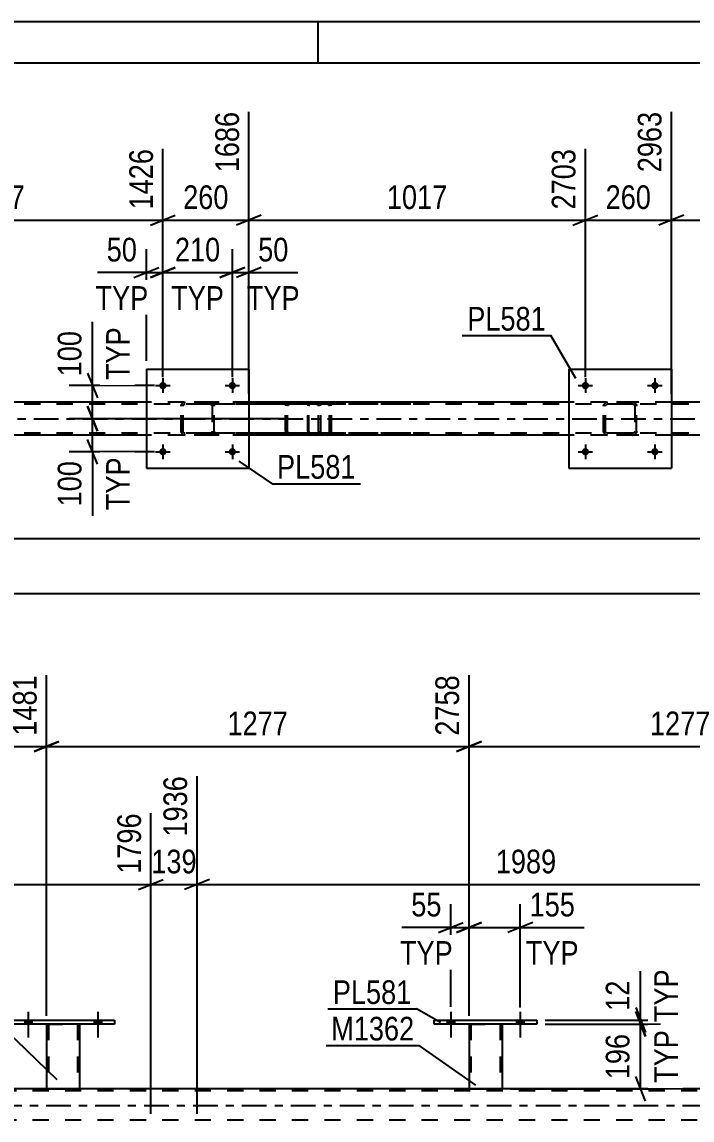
# Model space of a CAD drawing. Header units: millimetres. Extents: x 0 to 841, y 0 to 594.
# Drawn here: x 175.2 to 256.2, y 461.2 to 594 of the extents above; entities that cross this region are included whole.
import ezdxf

# ---------------------------------------------------------------- set-up
doc = ezdxf.new("R2010")
doc.units = ezdxf.units.MM
doc.linetypes.add('DXK_LINE_DOT2', pattern=[3.9198, 1.9599, -1.9599])
doc.linetypes.add('DXK_LINE_DOT3', pattern=[5.9187, 2.979, -0.9799, 0.9799, -0.9799])
doc.styles.add('Arial Narrow', font='ARIALN.TTF', dxfattribs={"height": 0.2})

# ---------------------------------------------------------------- blocks, each defined once
blk = doc.blocks.new('Unknown-318893670-1135')
at = {"color": 5, "linetype": 'Continuous'}
for p, q in [((841, 594), (0, 594)), ((211, 589), (211, 594)), ((836, 589), (5, 589))]:
    blk.add_line(p, q, dxfattribs=at)
blk = doc.blocks.new('Bolt-318893670-4916 - 4767')
at = {"linetype": 'Continuous'}
for points in [[(192.66, 542.03, -1), (191.78, 542.03, -1)], [(201.06, 542.03, -1), (200.18, 542.03, -1)]]:
    blk.add_hatch(color=1, dxfattribs=at).paths.add_polyline_path(points)
at = {"color": 1, "linetype": 'Continuous'}
for p, q in [((191.34, 542.03), (193.1, 542.03)), ((192.22, 542.91), (192.22, 541.15)), ((199.74, 542.03), (201.5, 542.03)), ((200.62, 542.91), (200.62, 541.15))]:
    blk.add_line(p, q, dxfattribs=at)
blk = doc.blocks.new('Part-318893670-4790 - 4767')
at = {"color": 7, "linetype": 'DXK_LINE_DOT2'}
for p, q in [((210.79, 548.03), (195.8, 548.03)), ((210.79, 547.79), (195.8, 547.79)), ((207.08, 547.72), (207.04, 547.55)), ((207.04, 544.51), (207.04, 547.55)), ((207.08, 547.73), (207.08, 547.72)), ((207.3, 547.55), (207.32, 547.64)), ((207.3, 544.51), (207.3, 547.55)), ((207.32, 547.64), (207.37, 547.72)), ((207.55, 548.03), (207.36, 547.99)), ((207.37, 547.72), (207.45, 547.77)), ((207.45, 547.77), (207.55, 547.79)), ((210.98, 547.99), (210.79, 548.03)), ((210.79, 547.79), (210.88, 547.77)), ((210.88, 547.77), (210.97, 547.72)), ((210.97, 547.72), (211.02, 547.64)), ((211.02, 547.64), (211.04, 547.55)), ((211.04, 544.51), (211.04, 547.55)), ((211.26, 547.72), (211.26, 547.73)), ((211.3, 547.55), (211.26, 547.72)), ((211.3, 544.51), (211.3, 547.55)), ((207.04, 544.51), (207.08, 544.33)), ((207.32, 544.42), (207.3, 544.51)), ((207.37, 544.34), (207.32, 544.42)), ((211.02, 544.42), (210.97, 544.34)), ((211.04, 544.51), (211.02, 544.42)), ((211.26, 544.33), (211.3, 544.51)), ((210.79, 544.27), (195.8, 544.27)), ((210.79, 544.03), (195.8, 544.03)), ((207.36, 544.07), (207.55, 544.03)), ((207.45, 544.29), (207.37, 544.34)), ((207.55, 544.27), (207.45, 544.29)), ((210.88, 544.29), (210.79, 544.27)), ((210.79, 544.03), (210.98, 544.07)), ((210.97, 544.34), (210.88, 544.29))]:
    blk.add_line(p, q, dxfattribs=at)
for centre, start, end in [((207.53, 547.53), 110.7583, 155.68), ((210.81, 547.53), 24.32, 69.2417), ((207.53, 544.53), 204.32, 249.2417), ((210.81, 544.53), 290.7583, 335.68)]:
    blk.add_arc(centre, 0.496, start, end, dxfattribs=at)
blk = doc.blocks.new('Part-318893670-4797 - 4767')
at = {"color": 7, "linetype": 'DXK_LINE_DOT2'}
for p, q in [((209.77, 547.73), (209.75, 547.55)), ((209.75, 544.51), (209.75, 547.55)), ((209.83, 547.89), (209.77, 547.73)), ((209.92, 547.99), (209.83, 547.89)), ((209.88, 547.55), (209.9, 547.64)), ((209.88, 544.51), (209.88, 547.55)), ((209.9, 547.64), (209.92, 547.72)), ((210.02, 548.03), (209.92, 547.99)), ((209.92, 547.72), (209.97, 547.77)), ((209.97, 547.77), (210.02, 547.79)), ((222.18, 548.03), (210.02, 548.03)), ((222.18, 547.79), (210.02, 547.79)), ((211.3, 548.03), (211.3, 547.79)), ((212.3, 547.99), (212.11, 548.03)), ((212.11, 547.79), (212.21, 547.77)), ((212.21, 547.77), (212.29, 547.72)), ((212.29, 547.72), (212.34, 547.64)), ((212.34, 547.64), (212.36, 547.55)), ((212.36, 544.51), (212.36, 547.55)), ((212.58, 547.72), (212.58, 547.73)), ((212.61, 547.55), (212.58, 547.72)), ((212.61, 544.51), (212.61, 547.55)), ((209.75, 544.51), (209.77, 544.33)), ((209.9, 544.42), (209.88, 544.51)), ((209.92, 544.34), (209.9, 544.42)), ((212.34, 544.42), (212.29, 544.34)), ((212.36, 544.51), (212.34, 544.42)), ((212.58, 544.33), (212.61, 544.51)), ((209.77, 544.33), (209.83, 544.17)), ((209.83, 544.17), (209.92, 544.07)), ((209.97, 544.29), (209.92, 544.34)), ((209.92, 544.07), (210.02, 544.03)), ((210.02, 544.27), (209.97, 544.29)), ((222.18, 544.27), (210.02, 544.27)), ((222.18, 544.03), (210.02, 544.03)), ((211.3, 544.03), (211.3, 544.27)), ((212.21, 544.29), (212.11, 544.27)), ((212.11, 544.03), (212.3, 544.07)), ((212.29, 544.34), (212.21, 544.29))]:
    blk.add_line(p, q, dxfattribs=at)
for centre, start, end in [((212.13, 547.53), 23.8494, 68.8059), ((212.13, 544.52), 291.1941, 336.1506)]:
    blk.add_arc(centre, 0.492, start, end, dxfattribs=at)
blk = doc.blocks.new('Part-318893670-4876 - 4767')
at = {"color": 7, "linetype": 'DXK_LINE_DOT2'}
for p, q in [((245.5, 547.55), (245.53, 547.73)), ((245.53, 547.73), (245.5, 547.55)), ((245.5, 544.51), (245.5, 547.55)), ((245.74, 547.55), (245.75, 547.64)), ((245.74, 544.51), (245.74, 547.55)), ((245.75, 547.64), (245.81, 547.72)), ((245.79, 547.99), (245.98, 548.03)), ((245.98, 548.03), (245.79, 547.99)), ((245.81, 547.72), (245.88, 547.77)), ((245.88, 547.77), (245.98, 547.79)), ((249.02, 548.03), (245.98, 548.03)), ((249.02, 547.79), (245.98, 547.79)), ((249.02, 548.03), (249.2, 547.99)), ((249.2, 547.99), (249.02, 548.03)), ((249.02, 547.79), (249.11, 547.77)), ((249.11, 547.77), (249.19, 547.72)), ((249.19, 547.72), (249.24, 547.64)), ((249.24, 547.64), (249.26, 547.55)), ((249.26, 547.55), (249.26, 544.51)), ((249.46, 547.73), (249.5, 547.55)), ((249.5, 547.55), (249.46, 547.73)), ((249.5, 544.51), (249.5, 547.55)), ((245.53, 544.32), (245.5, 544.51)), ((245.5, 544.51), (245.53, 544.32)), ((245.75, 544.42), (245.74, 544.51)), ((245.81, 544.34), (245.75, 544.42)), ((249.24, 544.42), (249.19, 544.34)), ((249.26, 544.51), (249.24, 544.42)), ((249.5, 544.51), (249.46, 544.32)), ((249.46, 544.32), (249.5, 544.51)), ((245.98, 544.03), (245.79, 544.06)), ((245.79, 544.06), (245.98, 544.03)), ((245.88, 544.29), (245.81, 544.34)), ((245.98, 544.27), (245.88, 544.29)), ((249.02, 544.27), (245.98, 544.27)), ((249.02, 544.03), (245.98, 544.03)), ((249.11, 544.29), (249.02, 544.27)), ((249.2, 544.06), (249.02, 544.03)), ((249.02, 544.03), (249.2, 544.06)), ((249.19, 544.34), (249.11, 544.29))]:
    blk.add_line(p, q, dxfattribs=at)
at = {"color": 7, "linetype": 'DXK_LINE_DOT3'}
blk.add_line((247.5, 546.03), (247.5, 546.03), dxfattribs=at)
at = {"color": 7, "linetype": 'DXK_LINE_DOT2'}
for centre, start, end in [((245.98, 547.55), 112.5, 157.5), ((245.98, 547.55), 112.5, 157.5), ((249.02, 547.55), 22.5, 67.5), ((249.02, 547.55), 22.5, 67.5), ((245.98, 544.51), 202.5, 247.5), ((245.98, 544.51), 202.5, 247.5), ((249.02, 544.51), 292.5, 337.5), ((249.02, 544.51), 292.5, 337.5)]:
    blk.add_arc(centre, 0.48, start, end, dxfattribs=at)
blk = doc.blocks.new('Part-318893670-4881 - 4767')
at = {"color": 2, "linetype": 'Continuous'}
for p, q in [((241.3, 552.03), (241.3, 540.03)), ((241.3, 552.03), (253.7, 552.03)), ((253.7, 552.03), (253.7, 540.03)), ((241.3, 540.03), (253.7, 540.03))]:
    blk.add_line(p, q, dxfattribs=at)
blk = doc.blocks.new('Part-318893670-4882 - 4767')
at = {"color": 7, "linetype": 'DXK_LINE_DOT2'}
for p, q in [((194.42, 547.55), (194.45, 547.73)), ((194.45, 547.73), (194.42, 547.55)), ((194.42, 544.51), (194.42, 547.55)), ((194.66, 547.55), (194.67, 547.64)), ((194.66, 544.51), (194.66, 547.55)), ((194.67, 547.64), (194.73, 547.72)), ((194.71, 547.99), (194.9, 548.03)), ((194.9, 548.03), (194.71, 547.99)), ((194.73, 547.72), (194.8, 547.77)), ((194.8, 547.77), (194.9, 547.79)), ((197.94, 548.03), (194.9, 548.03)), ((197.94, 547.79), (194.9, 547.79)), ((197.94, 548.03), (198.12, 547.99)), ((198.12, 547.99), (197.94, 548.03)), ((197.94, 547.79), (198.03, 547.77)), ((198.03, 547.77), (198.11, 547.72)), ((198.11, 547.72), (198.16, 547.64)), ((198.16, 547.64), (198.18, 547.55)), ((198.18, 547.55), (198.18, 544.51)), ((198.38, 547.73), (198.42, 547.55)), ((198.42, 547.55), (198.38, 547.73)), ((198.42, 544.51), (198.42, 547.55)), ((194.45, 544.32), (194.42, 544.51)), ((194.42, 544.51), (194.45, 544.32)), ((194.67, 544.42), (194.66, 544.51)), ((194.73, 544.34), (194.67, 544.42)), ((198.16, 544.42), (198.11, 544.34)), ((198.18, 544.51), (198.16, 544.42)), ((198.42, 544.51), (198.38, 544.32)), ((198.38, 544.32), (198.42, 544.51)), ((194.9, 544.03), (194.71, 544.06)), ((194.71, 544.06), (194.9, 544.03)), ((194.8, 544.29), (194.73, 544.34)), ((194.9, 544.27), (194.8, 544.29)), ((197.94, 544.27), (194.9, 544.27)), ((197.94, 544.03), (194.9, 544.03)), ((198.03, 544.29), (197.94, 544.27)), ((198.12, 544.06), (197.94, 544.03)), ((197.94, 544.03), (198.12, 544.06)), ((198.11, 544.34), (198.03, 544.29))]:
    blk.add_line(p, q, dxfattribs=at)
at = {"color": 7, "linetype": 'DXK_LINE_DOT3'}
blk.add_line((196.42, 546.03), (196.42, 546.03), dxfattribs=at)
at = {"color": 7, "linetype": 'DXK_LINE_DOT2'}
for centre, start, end in [((194.9, 547.55), 112.5, 157.5), ((194.9, 547.55), 112.5, 157.5), ((197.94, 547.55), 22.5, 67.5), ((197.94, 547.55), 22.5, 67.5), ((194.9, 544.51), 202.5, 247.5), ((194.9, 544.51), 202.5, 247.5), ((197.94, 544.51), 292.5, 337.5), ((197.94, 544.51), 292.5, 337.5)]:
    blk.add_arc(centre, 0.48, start, end, dxfattribs=at)
blk = doc.blocks.new('Part-318893670-4887 - 4767')
at = {"color": 2, "linetype": 'Continuous'}
for p, q in [((190.22, 552.03), (190.22, 540.03)), ((190.22, 552.03), (202.62, 552.03)), ((202.62, 552.03), (202.62, 540.03)), ((190.22, 540.03), (202.62, 540.03))]:
    blk.add_line(p, q, dxfattribs=at)
blk = doc.blocks.new('Bolt-318893670-4914 - 4767')
at = {"linetype": 'Continuous'}
for points in [[(243.74, 542.03, -1), (242.86, 542.03, -1)], [(252.14, 542.03, -1), (251.26, 542.03, -1)]]:
    blk.add_hatch(color=1, dxfattribs=at).paths.add_polyline_path(points)
at = {"color": 1, "linetype": 'Continuous'}
for p, q in [((242.42, 542.03), (244.18, 542.03)), ((243.3, 542.91), (243.3, 541.15)), ((250.82, 542.03), (252.58, 542.03)), ((251.7, 542.91), (251.7, 541.15))]:
    blk.add_line(p, q, dxfattribs=at)
blk = doc.blocks.new('Bolt-318893670-4915 - 4767')
at = {"linetype": 'Continuous'}
for points in [[(243.74, 550.03, -1), (242.86, 550.03, -1)], [(252.14, 550.03, -1), (251.26, 550.03, -1)]]:
    blk.add_hatch(color=1, dxfattribs=at).paths.add_polyline_path(points)
at = {"color": 1, "linetype": 'Continuous'}
for p, q in [((242.42, 550.03), (244.18, 550.03)), ((243.3, 550.91), (243.3, 549.15)), ((250.82, 550.03), (252.58, 550.03)), ((251.7, 550.91), (251.7, 549.15))]:
    blk.add_line(p, q, dxfattribs=at)
blk = doc.blocks.new('Bolt-318893670-4917 - 4767')
at = {"linetype": 'Continuous'}
for points in [[(192.66, 550.03, -1), (191.78, 550.03, -1)], [(201.06, 550.03, -1), (200.18, 550.03, -1)]]:
    blk.add_hatch(color=1, dxfattribs=at).paths.add_polyline_path(points)
at = {"color": 1, "linetype": 'Continuous'}
for p, q in [((191.34, 550.03), (193.1, 550.03)), ((192.22, 550.91), (192.22, 549.15)), ((199.74, 550.03), (201.5, 550.03)), ((200.62, 550.91), (200.62, 549.15))]:
    blk.add_line(p, q, dxfattribs=at)
blk = doc.blocks.new('Part-318893670-4945 - 4767')
at = {"color": 7, "linetype": 'DXK_LINE_DOT2'}
for p, q in [((730.1, 547.79), (135.18, 547.79)), ((202.62, 548.03), (190.22, 548.03)), ((253.7, 548.03), (241.3, 548.03)), ((730.1, 544.27), (135.18, 544.27)), ((202.62, 544.03), (190.22, 544.03)), ((253.7, 544.03), (241.3, 544.03))]:
    blk.add_line(p, q, dxfattribs=at)
at = {"color": 2, "linetype": 'Continuous'}
for p, q in [((190.22, 548.03), (151.54, 548.03)), ((241.3, 548.03), (202.62, 548.03)), ((292.38, 548.03), (253.7, 548.03)), ((190.22, 544.03), (151.54, 544.03)), ((241.3, 544.03), (202.62, 544.03)), ((292.38, 544.03), (253.7, 544.03))]:
    blk.add_line(p, q, dxfattribs=at)
at = {"color": 7, "linetype": 'DXK_LINE_DOT3'}
blk.add_line((135.18, 546.03), (730.1, 546.03), dxfattribs=at)
blk = doc.blocks.new('Part-318893670-3334 - 3250')
at = {"color": 2, "linetype": 'Continuous'}
for p, q in [((173.95, 473.31), (186.35, 473.31)), ((173.95, 472.83), (173.95, 473.31)), ((186.35, 472.83), (173.95, 472.83)), ((186.35, 473.31), (186.35, 472.83))]:
    blk.add_line(p, q, dxfattribs=at)
blk = doc.blocks.new('Part-318893670-3319 - 3250')
at = {"color": 2, "linetype": 'Continuous'}
for p, q in [((229.23, 472.83), (229.23, 464.99)), ((233.23, 472.83), (233.23, 464.99)), ((229.23, 464.99), (233.23, 464.99))]:
    blk.add_line(p, q, dxfattribs=at)
at = {"color": 7, "linetype": 'DXK_LINE_DOT2'}
for p, q in [((229.23, 472.83), (233.23, 472.83)), ((229.23, 472.83), (229.23, 472.83)), ((229.23, 472.83), (229.23, 472.83)), ((229.47, 472.83), (229.47, 464.99)), ((232.99, 472.83), (232.99, 464.99)), ((233.23, 472.83), (233.23, 472.83)), ((233.23, 472.83), (233.23, 472.83)), ((232.97, 464.99), (232.93, 464.99)), ((232.93, 464.99), (232.97, 464.99)), ((232.99, 464.99), (232.97, 464.99)), ((232.97, 464.99), (232.99, 464.99))]:
    blk.add_line(p, q, dxfattribs=at)
blk = doc.blocks.new('Part-318893670-3324 - 3250')
at = {"color": 2, "linetype": 'Continuous'}
for p, q in [((225.03, 473.31), (237.43, 473.31)), ((225.03, 472.83), (225.03, 473.31)), ((237.43, 472.83), (225.03, 472.83)), ((237.43, 473.31), (237.43, 472.83))]:
    blk.add_line(p, q, dxfattribs=at)
blk = doc.blocks.new('Part-318893670-3329 - 3250')
at = {"color": 2, "linetype": 'Continuous'}
for p, q in [((178.15, 472.83), (178.15, 464.99)), ((182.15, 472.83), (182.15, 464.99)), ((178.15, 464.99), (182.15, 464.99))]:
    blk.add_line(p, q, dxfattribs=at)
at = {"color": 7, "linetype": 'DXK_LINE_DOT2'}
for p, q in [((178.15, 472.83), (182.15, 472.83)), ((178.15, 472.83), (178.15, 472.83)), ((178.15, 472.83), (178.15, 472.83)), ((178.39, 472.83), (178.39, 464.99)), ((181.91, 472.83), (181.91, 464.99)), ((182.15, 472.83), (182.15, 472.83)), ((182.15, 472.83), (182.15, 472.83)), ((181.85, 464.99), (181.89, 464.99)), ((181.85, 464.99), (181.89, 464.99)), ((181.89, 464.99), (181.91, 464.99)), ((181.89, 464.99), (181.91, 464.99))]:
    blk.add_line(p, q, dxfattribs=at)
blk = doc.blocks.new('Bolt-318893670-3434 - 3250')
at = {"linetype": 'Continuous'}
for points in [[(226.59, 472.83), (227.47, 472.83), (227.47, 473.31), (226.59, 473.31)], [(234.99, 472.83), (235.87, 472.83), (235.87, 473.31), (234.99, 473.31)]]:
    blk.add_hatch(color=1, dxfattribs=at).paths.add_polyline_path(points)
at = {"color": 1, "linetype": 'Continuous'}
for p, q in [((227.03, 474.31), (227.03, 471.19)), ((235.43, 474.31), (235.43, 471.19)), ((226.59, 473.31), (226.59, 472.83)), ((227.47, 473.31), (227.47, 472.83)), ((234.99, 473.31), (234.99, 472.83)), ((235.87, 473.31), (235.87, 472.83))]:
    blk.add_line(p, q, dxfattribs=at)
blk = doc.blocks.new('Bolt-318893670-3435 - 3250')
at = {"linetype": 'Continuous'}
for points in [[(226.59, 472.83), (227.47, 472.83), (227.47, 473.31), (226.59, 473.31)], [(234.99, 472.83), (235.87, 472.83), (235.87, 473.31), (234.99, 473.31)]]:
    blk.add_hatch(color=1, dxfattribs=at).paths.add_polyline_path(points)
at = {"color": 1, "linetype": 'Continuous'}
for p, q in [((227.03, 474.31), (227.03, 471.19)), ((235.43, 474.31), (235.43, 471.19)), ((226.59, 473.31), (226.59, 472.83)), ((227.47, 473.31), (227.47, 472.83)), ((234.99, 473.31), (234.99, 472.83)), ((235.87, 473.31), (235.87, 472.83))]:
    blk.add_line(p, q, dxfattribs=at)
blk = doc.blocks.new('Bolt-318893670-3436 - 3250')
at = {"linetype": 'Continuous'}
for points in [[(175.51, 472.83), (176.39, 472.83), (176.39, 473.31), (175.51, 473.31)], [(183.91, 472.83), (184.79, 472.83), (184.79, 473.31), (183.91, 473.31)]]:
    blk.add_hatch(color=1, dxfattribs=at).paths.add_polyline_path(points)
at = {"color": 1, "linetype": 'Continuous'}
for p, q in [((175.95, 474.31), (175.95, 471.19)), ((184.35, 474.31), (184.35, 471.19)), ((175.51, 473.31), (175.51, 472.83)), ((176.39, 473.31), (176.39, 472.83)), ((183.91, 473.31), (183.91, 472.83)), ((184.79, 473.31), (184.79, 472.83))]:
    blk.add_line(p, q, dxfattribs=at)
blk = doc.blocks.new('Bolt-318893670-3437 - 3250')
at = {"linetype": 'Continuous'}
for points in [[(175.51, 472.83), (176.39, 472.83), (176.39, 473.31), (175.51, 473.31)], [(183.91, 472.83), (184.79, 472.83), (184.79, 473.31), (183.91, 473.31)]]:
    blk.add_hatch(color=1, dxfattribs=at).paths.add_polyline_path(points)
at = {"color": 1, "linetype": 'Continuous'}
for p, q in [((175.95, 474.31), (175.95, 471.19)), ((184.35, 474.31), (184.35, 471.19)), ((175.51, 473.31), (175.51, 472.83)), ((176.39, 473.31), (176.39, 472.83)), ((183.91, 473.31), (183.91, 472.83)), ((184.79, 473.31), (184.79, 472.83))]:
    blk.add_line(p, q, dxfattribs=at)
blk = doc.blocks.new('Part-318893670-3659 - 3250')
at = {"color": 2, "linetype": 'Continuous'}
blk.add_line((484.63, 464.98), (118.92, 464.98), dxfattribs=at)
at = {"color": 7, "linetype": 'DXK_LINE_DOT2'}
for p, q in [((715.44, 464.74), (118.92, 464.74)), ((715.44, 461.22), (118.92, 461.22))]:
    blk.add_line(p, q, dxfattribs=at)
at = {"color": 7, "linetype": 'DXK_LINE_DOT3'}
blk.add_line((118.92, 462.98), (715.44, 462.98), dxfattribs=at)
blk = doc.blocks.new('StraightDimension-318893670-8327 - 4767')
at = {"color": 7, "linetype": 'Continuous'}
blk.add_line((135.18, 531.55), (767.22, 531.55), dxfattribs=at)
blk = doc.blocks.new('StraightDimension-318893670-5585 - 4767')
at = {"color": 7, "linetype": 'Continuous'}
blk.add_line((134.54, 524.91), (767.86, 524.91), dxfattribs=at)
blk = doc.blocks.new('StraightDimension-318893670-5596 - 4767')
at = {"color": 7, "linetype": 'Continuous'}
for p, q in [((183.12, 547.53), (184.32, 544.53)), ((207.4, 546.03), (180.87, 546.03)), ((183.72, 542.03), (183.72, 546.03)), ((184.32, 540.53), (183.12, 543.53)), ((191.22, 542.03), (180.87, 542.03)), ((183.72, 542.03), (183.72, 534.29)), ((183.72, 542.03), (183.72, 534.29))]:
    blk.add_line(p, q, dxfattribs=at)
at = {"color": 0, "linetype": 'Continuous'}
blk.add_wipeout([(188.82, 541.96), (184.62, 541.96), (184.62, 534.37), (188.82, 534.37)], dxfattribs=at)
at = {"color": 0}
blk.add_wipeout([(182.97, 541.5), (178.77, 541.5), (178.77, 534.82), (182.97, 534.82)], dxfattribs=at)
at = {"color": 3, "style": 'Arial Narrow'}
blk.add_text('100', height=2.863, rotation=90.0002, dxfattribs=at).set_placement((182.37, 535.42))
at = {"color": 3, "linetype": 'Continuous', "style": 'Arial Narrow'}
blk.add_text('TYP', height=2.863, rotation=90.0002, dxfattribs=at).set_placement((188.22, 534.97))
blk = doc.blocks.new('StraightDimension-318893670-5619 - 4767')
at = {"color": 7, "linetype": 'Continuous'}
for p, q in [((183.72, 550.03), (183.72, 557.76)), ((183.72, 550.03), (183.72, 557.76)), ((183.12, 551.53), (184.32, 548.53)), ((191.22, 550.03), (180.87, 550.03)), ((183.72, 546.03), (183.72, 550.03)), ((184.32, 544.53), (183.12, 547.53)), ((207.4, 546.03), (180.87, 546.03))]:
    blk.add_line(p, q, dxfattribs=at)
at = {"color": 0, "linetype": 'Continuous'}
blk.add_wipeout([(188.82, 557.69), (184.62, 557.69), (184.62, 550.1), (188.82, 550.1)], dxfattribs=at)
at = {"color": 0}
blk.add_wipeout([(182.97, 557.24), (178.77, 557.24), (178.77, 550.55), (182.97, 550.55)], dxfattribs=at)
at = {"color": 3, "style": 'Arial Narrow'}
blk.add_text('100', height=2.863, rotation=90.0002, dxfattribs=at).set_placement((182.37, 551.15))
at = {"color": 3, "linetype": 'Continuous', "style": 'Arial Narrow'}
blk.add_text('TYP', height=2.863, rotation=90.0002, dxfattribs=at).set_placement((188.22, 550.7))
blk = doc.blocks.new('StraightDimension-318893670-5643 - 4767')
at = {"color": 7, "linetype": 'Continuous'}
for p, q in [((200.62, 551.03), (200.62, 566.54)), ((202.62, 553.03), (202.62, 566.54)), ((199.12, 563.09), (202.12, 564.29)), ((200.62, 563.69), (202.62, 563.69)), ((204.12, 564.29), (201.12, 563.09)), ((202.62, 563.69), (208.52, 563.69)), ((202.62, 563.69), (208.52, 563.69))]:
    blk.add_line(p, q, dxfattribs=at)
at = {"color": 0}
blk.add_wipeout([(208, 564.44), (208, 568.64), (203.14, 568.64), (203.14, 564.44)], dxfattribs=at)
at = {"color": 0, "linetype": 'Continuous'}
blk.add_wipeout([(209.36, 558.59), (209.36, 562.79), (201.77, 562.79), (201.77, 558.59)], dxfattribs=at)
at = {"color": 3, "style": 'Arial Narrow'}
blk.add_text('50', height=2.863, dxfattribs=at).set_placement((203.74, 565.04))
at = {"color": 3, "linetype": 'Continuous', "style": 'Arial Narrow'}
blk.add_text('TYP', height=2.863, dxfattribs=at).set_placement((202.37, 559.19))
blk = doc.blocks.new('StraightDimension-318893670-5656 - 4767')
at = {"color": 7, "linetype": 'Continuous'}
for p, q in [((192.22, 551.03), (192.22, 566.54)), ((200.62, 551.03), (200.62, 566.54)), ((190.72, 563.09), (193.72, 564.29)), ((192.22, 563.69), (200.62, 563.69)), ((202.12, 564.29), (199.12, 563.09))]:
    blk.add_line(p, q, dxfattribs=at)
at = {"color": 0}
blk.add_wipeout([(199.76, 564.44), (199.76, 568.64), (193.07, 568.64), (193.07, 564.44)], dxfattribs=at)
at = {"color": 0, "linetype": 'Continuous'}
blk.add_wipeout([(200.21, 558.59), (200.21, 562.79), (192.62, 562.79), (192.62, 558.59)], dxfattribs=at)
at = {"color": 3, "style": 'Arial Narrow'}
blk.add_text('210', height=2.863, dxfattribs=at).set_placement((193.67, 565.04))
at = {"color": 3, "linetype": 'Continuous', "style": 'Arial Narrow'}
blk.add_text('TYP', height=2.863, dxfattribs=at).set_placement((193.22, 559.19))
blk = doc.blocks.new('StraightDimension-318893670-5672 - 4767')
at = {"color": 7, "linetype": 'Continuous'}
for p, q in [((190.22, 553.03), (190.22, 566.54)), ((192.22, 551.03), (192.22, 566.54)), ((190.22, 563.69), (184.31, 563.69)), ((190.22, 563.69), (184.31, 563.69)), ((188.72, 563.09), (191.72, 564.29)), ((190.22, 563.69), (192.22, 563.69)), ((193.72, 564.29), (190.72, 563.09))]:
    blk.add_line(p, q, dxfattribs=at)
at = {"color": 0}
blk.add_wipeout([(189.69, 564.44), (189.69, 568.64), (184.83, 568.64), (184.83, 564.44)], dxfattribs=at)
at = {"color": 0, "linetype": 'Continuous'}
blk.add_wipeout([(191.06, 558.59), (191.06, 562.79), (183.47, 562.79), (183.47, 558.59)], dxfattribs=at)
at = {"color": 3, "style": 'Arial Narrow'}
blk.add_text('50', height=2.863, dxfattribs=at).set_placement((185.43, 565.04))
at = {"color": 3, "linetype": 'Continuous', "style": 'Arial Narrow'}
blk.add_text('TYP', height=2.863, dxfattribs=at).set_placement((184.07, 559.19))
blk = doc.blocks.new('StraightDimension-318893670-8945 - 4767')
at = {"color": 7, "linetype": 'Continuous'}
for p, q in [((253.7, 549.03), (253.7, 583.14)), ((294.38, 551.03), (294.38, 578.64)), ((255.2, 570.63), (252.2, 569.43)), ((253.7, 570.03), (294.38, 570.03)), ((292.88, 569.43), (295.88, 570.63))]:
    blk.add_line(p, q, dxfattribs=at)
at = {"color": 0}
blk.add_wipeout([(278.29, 570.78), (278.29, 574.98), (269.78, 574.98), (269.78, 570.78)], dxfattribs=at)
at = {"color": 3, "style": 'Arial Narrow'}
blk.add_text('1017', height=2.863, dxfattribs=at).set_placement((270.38, 571.38))
at = {"color": 0, "linetype": 'Continuous'}
blk.add_wipeout([(293.78, 579.24), (289.58, 579.24), (289.58, 570.73), (293.78, 570.73)], dxfattribs=at)
at = {"color": 3, "linetype": 'Continuous', "style": 'Arial Narrow'}
blk.add_text('3980', height=2.863, rotation=90.0002, dxfattribs=at).set_placement((293.18, 571.33))
blk = doc.blocks.new('StraightDimension-318893670-8946 - 4767')
at = {"color": 7, "linetype": 'Continuous'}
for p, q in [((253.7, 549.03), (253.7, 583.14)), ((243.3, 551.03), (243.3, 578.64)), ((241.8, 569.43), (244.8, 570.63)), ((243.3, 570.03), (253.7, 570.03)), ((255.2, 570.63), (252.2, 569.43))]:
    blk.add_line(p, q, dxfattribs=at)
at = {"color": 0}
blk.add_wipeout([(251.84, 570.78), (251.84, 574.98), (245.15, 574.98), (245.15, 570.78)], dxfattribs=at)
at = {"color": 3, "style": 'Arial Narrow'}
blk.add_text('260', height=2.863, dxfattribs=at).set_placement((245.75, 571.38))
at = {"color": 0, "linetype": 'Continuous'}
blk.add_wipeout([(253.1, 583.74), (248.9, 583.74), (248.9, 575.23), (253.1, 575.23)], dxfattribs=at)
at = {"color": 3, "linetype": 'Continuous', "style": 'Arial Narrow'}
blk.add_text('2963', height=2.863, rotation=90.0002, dxfattribs=at).set_placement((252.5, 575.83))
blk = doc.blocks.new('StraightDimension-318893670-8947 - 4767')
at = {"color": 7, "linetype": 'Continuous'}
for p, q in [((202.62, 549.03), (202.62, 583.14)), ((243.3, 551.03), (243.3, 578.64)), ((204.12, 570.63), (201.12, 569.43)), ((202.62, 570.03), (243.3, 570.03)), ((241.8, 569.43), (244.8, 570.63))]:
    blk.add_line(p, q, dxfattribs=at)
at = {"color": 0}
blk.add_wipeout([(227.21, 570.78), (227.21, 574.98), (218.7, 574.98), (218.7, 570.78)], dxfattribs=at)
at = {"color": 3, "style": 'Arial Narrow'}
blk.add_text('1017', height=2.863, dxfattribs=at).set_placement((219.3, 571.38))
at = {"color": 0, "linetype": 'Continuous'}
blk.add_wipeout([(242.7, 579.24), (238.5, 579.24), (238.5, 570.73), (242.7, 570.73)], dxfattribs=at)
at = {"color": 3, "linetype": 'Continuous', "style": 'Arial Narrow'}
blk.add_text('2703', height=2.863, rotation=90.0002, dxfattribs=at).set_placement((242.1, 571.33))
blk = doc.blocks.new('StraightDimension-318893670-8948 - 4767')
at = {"color": 7, "linetype": 'Continuous'}
for p, q in [((202.62, 549.03), (202.62, 583.14)), ((192.22, 551.03), (192.22, 578.64)), ((190.72, 569.43), (193.72, 570.63)), ((192.22, 570.03), (202.62, 570.03)), ((204.12, 570.63), (201.12, 569.43))]:
    blk.add_line(p, q, dxfattribs=at)
at = {"color": 0}
blk.add_wipeout([(200.76, 570.78), (200.76, 574.98), (194.07, 574.98), (194.07, 570.78)], dxfattribs=at)
at = {"color": 3, "style": 'Arial Narrow'}
blk.add_text('260', height=2.863, dxfattribs=at).set_placement((194.67, 571.38))
at = {"color": 0, "linetype": 'Continuous'}
blk.add_wipeout([(202.02, 583.74), (197.82, 583.74), (197.82, 575.23), (202.02, 575.23)], dxfattribs=at)
at = {"color": 3, "linetype": 'Continuous', "style": 'Arial Narrow'}
blk.add_text('1686', height=2.863, rotation=90.0002, dxfattribs=at).set_placement((201.42, 575.83))
blk = doc.blocks.new('StraightDimension-318893670-8949 - 4767')
at = {"color": 7, "linetype": 'Continuous'}
for p, q in [((151.54, 548.71), (151.54, 581.32)), ((192.22, 551.03), (192.22, 578.64)), ((153.04, 570.63), (150.04, 569.43)), ((151.54, 570.03), (192.22, 570.03)), ((190.72, 569.43), (193.72, 570.63))]:
    blk.add_line(p, q, dxfattribs=at)
at = {"color": 0}
blk.add_wipeout([(176.13, 570.78), (176.13, 574.98), (167.62, 574.98), (167.62, 570.78)], dxfattribs=at)
at = {"color": 3, "style": 'Arial Narrow'}
blk.add_text('1017', height=2.863, dxfattribs=at).set_placement((168.22, 571.38))
at = {"color": 0, "linetype": 'Continuous'}
blk.add_wipeout([(191.62, 579.24), (187.42, 579.24), (187.42, 570.73), (191.62, 570.73)], dxfattribs=at)
at = {"color": 3, "linetype": 'Continuous', "style": 'Arial Narrow'}
blk.add_text('1426', height=2.863, rotation=90.0002, dxfattribs=at).set_placement((191.02, 571.33))
blk = doc.blocks.new('StraightDimension-318893670-11377 - 3250')
at = {"color": 7, "linetype": 'Continuous'}
for p, q in [((196.35, 461.98), (196.35, 502.81)), ((190.77, 461.98), (190.77, 498.31)), ((189.27, 489.1), (192.27, 490.3)), ((197.85, 490.3), (194.85, 489.1)), ((190.77, 489.7), (196.35, 489.7))]:
    blk.add_line(p, q, dxfattribs=at)
at = {"color": 0}
blk.add_wipeout([(196.9, 490.45), (196.9, 494.65), (190.22, 494.65), (190.22, 490.45)], dxfattribs=at)
at = {"color": 3, "style": 'Arial Narrow'}
blk.add_text('139', height=2.863, dxfattribs=at).set_placement((190.82, 491.05))
at = {"color": 0, "linetype": 'Continuous'}
blk.add_wipeout([(195.75, 503.41), (191.55, 503.41), (191.55, 494.9), (195.75, 494.9)], dxfattribs=at)
at = {"color": 3, "linetype": 'Continuous', "style": 'Arial Narrow'}
blk.add_text('1936', height=2.863, rotation=90.0002, dxfattribs=at).set_placement((195.15, 495.5))
blk = doc.blocks.new('StraightDimension-318893670-12881 - 3250')
at = {"color": 7, "linetype": 'Continuous'}
for p, q in [((249.98, 473.31), (249.98, 479.21)), ((249.98, 473.31), (249.98, 479.21)), ((249.38, 474.81), (250.58, 471.81)), ((250.58, 471.33), (249.38, 474.33)), ((238.43, 473.31), (252.38, 473.31)), ((238.43, 472.83), (252.38, 472.83)), ((249.98, 472.83), (249.98, 473.31))]:
    blk.add_line(p, q, dxfattribs=at)
at = {"color": 0, "linetype": 'Continuous'}
blk.add_wipeout([(255.08, 480.05), (250.88, 480.05), (250.88, 472.46), (255.08, 472.46)], dxfattribs=at)
at = {"color": 0}
blk.add_wipeout([(249.23, 478.69), (245.03, 478.69), (245.03, 473.83), (249.23, 473.83)], dxfattribs=at)
at = {"color": 3, "linetype": 'Continuous', "style": 'Arial Narrow'}
blk.add_text('TYP', height=2.863, rotation=90.0002, dxfattribs=at).set_placement((254.48, 473.06))
at = {"color": 3, "style": 'Arial Narrow'}
blk.add_text('12', height=2.863, rotation=90.0002, dxfattribs=at).set_placement((248.63, 474.43))
blk = doc.blocks.new('StraightDimension-318893670-11376 - 3250')
at = {"color": 7, "linetype": 'Continuous'}
for p, q in [((196.35, 461.98), (196.35, 502.81)), ((275.91, 461.98), (275.91, 498.31)), ((197.85, 490.3), (194.85, 489.1)), ((274.41, 489.1), (277.41, 490.3)), ((196.35, 489.7), (275.91, 489.7))]:
    blk.add_line(p, q, dxfattribs=at)
at = {"color": 0}
blk.add_wipeout([(240.38, 490.45), (240.38, 494.65), (231.87, 494.65), (231.87, 490.45)], dxfattribs=at)
at = {"color": 3, "style": 'Arial Narrow'}
blk.add_text('1989', height=2.863, dxfattribs=at).set_placement((232.47, 491.05))
at = {"color": 0, "linetype": 'Continuous'}
blk.add_wipeout([(275.31, 498.91), (271.11, 498.91), (271.11, 490.4), (275.31, 490.4)], dxfattribs=at)
at = {"color": 3, "linetype": 'Continuous', "style": 'Arial Narrow'}
blk.add_text('3925', height=2.863, rotation=90.0002, dxfattribs=at).set_placement((274.71, 491))
blk = doc.blocks.new('StraightDimension-318893670-7897 - 3250')
at = {"color": 7, "linetype": 'Continuous'}
for p, q in [((178.15, 473.83), (178.15, 515.01)), ((229.23, 473.83), (229.23, 515.01)), ((179.65, 507), (176.65, 505.8)), ((178.15, 506.4), (229.23, 506.4)), ((227.73, 505.8), (230.73, 507))]:
    blk.add_line(p, q, dxfattribs=at)
at = {"color": 0}
blk.add_wipeout([(207.95, 507.15), (207.95, 511.35), (199.43, 511.35), (199.43, 507.15)], dxfattribs=at)
at = {"color": 3, "style": 'Arial Narrow'}
blk.add_text('1277', height=2.863, dxfattribs=at).set_placement((200.03, 507.75))
at = {"color": 0, "linetype": 'Continuous'}
blk.add_wipeout([(228.63, 515.61), (224.43, 515.61), (224.43, 507.1), (228.63, 507.1)], dxfattribs=at)
at = {"color": 3, "linetype": 'Continuous', "style": 'Arial Narrow'}
blk.add_text('2758', height=2.863, rotation=90.0002, dxfattribs=at).set_placement((228.03, 507.7))
blk = doc.blocks.new('StraightDimension-318893670-11378 - 3250')
at = {"color": 7, "linetype": 'Continuous'}
for p, q in [((190.77, 461.98), (190.77, 498.31)), ((118.92, 465.98), (118.92, 492.83)), ((120.42, 490.3), (117.42, 489.1)), ((189.27, 489.1), (192.27, 490.3)), ((118.92, 489.7), (190.77, 489.7))]:
    blk.add_line(p, q, dxfattribs=at)
at = {"color": 0}
blk.add_wipeout([(159.1, 490.45), (159.1, 494.65), (150.59, 494.65), (150.59, 490.45)], dxfattribs=at)
at = {"color": 3, "style": 'Arial Narrow'}
blk.add_text('1796', height=2.863, dxfattribs=at).set_placement((151.19, 491.05))
at = {"color": 0, "linetype": 'Continuous'}
for points in [[(190.17, 498.91), (185.97, 498.91), (185.97, 490.4), (190.17, 490.4)], [(118.32, 493.43), (114.12, 493.43), (114.12, 490.4), (118.32, 490.4)]]:
    blk.add_wipeout(points, dxfattribs=at)
at = {"color": 3, "linetype": 'Continuous', "style": 'Arial Narrow'}
for s, height, p in [('1796', 2.863, (189.57, 491)), ('0', 2.86, (117.72, 491))]:
    blk.add_text(s, height=height, rotation=90.0002, dxfattribs=at).set_placement(p)
blk = doc.blocks.new('StraightDimension-318893670-7896 - 3250')
at = {"color": 7, "linetype": 'Continuous'}
for p, q in [((229.23, 473.83), (229.23, 515.01)), ((280.31, 473.83), (280.31, 515.01)), ((230.73, 507), (227.73, 505.8)), ((229.23, 506.4), (280.31, 506.4)), ((278.81, 505.8), (281.81, 507))]:
    blk.add_line(p, q, dxfattribs=at)
at = {"color": 0}
blk.add_wipeout([(259.03, 507.15), (259.03, 511.35), (250.51, 511.35), (250.51, 507.15)], dxfattribs=at)
at = {"color": 3, "style": 'Arial Narrow'}
blk.add_text('1277', height=2.863, dxfattribs=at).set_placement((251.11, 507.75))
at = {"color": 0, "linetype": 'Continuous'}
blk.add_wipeout([(279.71, 515.61), (275.51, 515.61), (275.51, 507.1), (279.71, 507.1)], dxfattribs=at)
at = {"color": 3, "linetype": 'Continuous', "style": 'Arial Narrow'}
blk.add_text('4035', height=2.863, rotation=90.0002, dxfattribs=at).set_placement((279.11, 507.7))
blk = doc.blocks.new('StraightDimension-318893670-7898 - 3250')
at = {"color": 7, "linetype": 'Continuous'}
for p, q in [((127.07, 469.91), (127.07, 517.68)), ((178.15, 473.83), (178.15, 515.01)), ((128.57, 507), (125.57, 505.8)), ((127.07, 506.4), (178.15, 506.4)), ((176.65, 505.8), (179.65, 507))]:
    blk.add_line(p, q, dxfattribs=at)
at = {"color": 0}
blk.add_wipeout([(156.87, 507.15), (156.87, 511.35), (148.35, 511.35), (148.35, 507.15)], dxfattribs=at)
at = {"color": 3, "style": 'Arial Narrow'}
blk.add_text('1277', height=2.863, dxfattribs=at).set_placement((148.95, 507.75))
at = {"color": 0, "linetype": 'Continuous'}
blk.add_wipeout([(177.55, 515.61), (173.35, 515.61), (173.35, 507.1), (177.55, 507.1)], dxfattribs=at)
at = {"color": 3, "linetype": 'Continuous', "style": 'Arial Narrow'}
blk.add_text('1481', height=2.863, rotation=90.0002, dxfattribs=at).set_placement((176.95, 507.7))
blk = doc.blocks.new('StraightDimension-318893670-12866 - 3250')
at = {"color": 7, "linetype": 'Continuous'}
for p, q in [((229.23, 473.83), (229.23, 487.34)), ((235.43, 474.85), (235.43, 487.34)), ((227.73, 483.89), (230.73, 485.09)), ((236.93, 485.09), (233.93, 483.89)), ((229.23, 484.49), (235.43, 484.49)), ((235.43, 484.49), (243.16, 484.49)), ((235.43, 484.49), (243.16, 484.49))]:
    blk.add_line(p, q, dxfattribs=at)
at = {"color": 0}
blk.add_wipeout([(242.64, 485.24), (242.64, 489.44), (235.96, 489.44), (235.96, 485.24)], dxfattribs=at)
at = {"color": 0, "linetype": 'Continuous'}
blk.add_wipeout([(243.09, 479.39), (243.09, 483.59), (235.5, 483.59), (235.5, 479.39)], dxfattribs=at)
at = {"color": 3, "style": 'Arial Narrow'}
blk.add_text('155', height=2.863, dxfattribs=at).set_placement((236.56, 485.84))
at = {"color": 3, "linetype": 'Continuous', "style": 'Arial Narrow'}
blk.add_text('TYP', height=2.863, dxfattribs=at).set_placement((236.1, 479.99))
blk = doc.blocks.new('StraightDimension-318893670-12867 - 3250')
at = {"color": 7, "linetype": 'Continuous'}
for p, q in [((227.03, 474.9), (227.03, 487.34)), ((229.23, 473.83), (229.23, 487.34)), ((225.53, 483.89), (228.53, 485.09)), ((230.73, 485.09), (227.73, 483.89)), ((227.03, 484.49), (221.12, 484.49)), ((227.03, 484.49), (221.12, 484.49)), ((227.03, 484.49), (229.23, 484.49))]:
    blk.add_line(p, q, dxfattribs=at)
at = {"color": 0}
blk.add_wipeout([(226.51, 485.24), (226.51, 489.44), (221.65, 489.44), (221.65, 485.24)], dxfattribs=at)
at = {"color": 0, "linetype": 'Continuous'}
blk.add_wipeout([(227.87, 479.39), (227.87, 483.59), (220.28, 483.59), (220.28, 479.39)], dxfattribs=at)
at = {"color": 3, "style": 'Arial Narrow'}
blk.add_text('55', height=2.863, dxfattribs=at).set_placement((222.25, 485.84))
at = {"color": 3, "linetype": 'Continuous', "style": 'Arial Narrow'}
blk.add_text('TYP', height=2.863, dxfattribs=at).set_placement((220.88, 479.99))
blk = doc.blocks.new('StraightDimension-318893670-12882 - 3250')
at = {"color": 7, "linetype": 'Continuous'}
for p, q in [((249.38, 474.33), (250.58, 471.33)), ((238.43, 472.83), (252.38, 472.83)), ((249.98, 464.99), (249.98, 472.83)), ((250.58, 463.49), (249.38, 466.49)), ((234.23, 464.99), (252.38, 464.99))]:
    blk.add_line(p, q, dxfattribs=at)
at = {"color": 0, "linetype": 'Continuous'}
blk.add_wipeout([(255.08, 472.7), (250.88, 472.7), (250.88, 465.11), (255.08, 465.11)], dxfattribs=at)
at = {"color": 0}
blk.add_wipeout([(249.23, 472.25), (245.03, 472.25), (245.03, 465.56), (249.23, 465.56)], dxfattribs=at)
at = {"color": 3, "style": 'Arial Narrow'}
blk.add_text('196', height=2.863, rotation=90.0002, dxfattribs=at).set_placement((248.63, 466.16))
at = {"color": 3, "linetype": 'Continuous', "style": 'Arial Narrow'}
blk.add_text('TYP', height=2.863, rotation=90.0002, dxfattribs=at).set_placement((254.48, 465.71))
blk = doc.blocks.new('Mark-318893670-4877 - 4767')
at = {"color": 0}
blk.add_wipeout([(238.53, 556.68), (238.53, 559.68), (229.02, 559.68), (229.02, 556.68)], dxfattribs=at)
blk.add_wipeout([(238.53, 556.68), (238.53, 559.68), (229.02, 559.68), (229.02, 556.68)], dxfattribs=at)
at = {"color": 30, "linetype": 'Continuous'}
for p in [(228.42, 556.08), (242.13, 550.88)]:
    blk.add_line(p, (239.13, 556.08), dxfattribs=at)
at = {"color": 3, "style": 'Arial Narrow'}
blk.add_text('PL581', height=2.863, dxfattribs=at).set_placement((229.02, 556.68))
blk = doc.blocks.new('Mark-318893670-4883 - 4767')
at = {"color": 0}
blk.add_wipeout([(215.52, 538.77), (215.52, 541.77), (206.02, 541.77), (206.02, 538.77)], dxfattribs=at)
blk.add_wipeout([(215.52, 538.77), (215.52, 541.77), (206.02, 541.77), (206.02, 538.77)], dxfattribs=at)
at = {"color": 30, "linetype": 'Continuous'}
for p, q in [((201.42, 540.88), (205.42, 538.17)), ((205.42, 538.17), (216.12, 538.17))]:
    blk.add_line(p, q, dxfattribs=at)
at = {"color": 3, "style": 'Arial Narrow'}
blk.add_text('PL581', height=2.863, dxfattribs=at).set_placement((206.02, 538.77))
blk = doc.blocks.new('Mark-318893670-3315 - 3250')
at = {"color": 0}
blk.add_wipeout([(222.62, 470.84), (222.62, 473.84), (212.57, 473.84), (212.57, 470.84)], dxfattribs=at)
blk.add_wipeout([(222.62, 470.84), (222.62, 473.84), (212.57, 473.84), (212.57, 470.84)], dxfattribs=at)
at = {"color": 30, "linetype": 'Continuous'}
for p in [(211.97, 470.24), (230.04, 465.45)]:
    blk.add_line(p, (223.22, 470.24), dxfattribs=at)
at = {"color": 3, "style": 'Arial Narrow'}
blk.add_text('M1362', height=2.863, dxfattribs=at).set_placement((212.57, 470.84))
blk = doc.blocks.new('Mark-318893670-3320 - 3250')
at = {"color": 0}
blk.add_wipeout([(222.27, 475.25), (222.27, 478.25), (212.77, 478.25), (212.77, 475.25)], dxfattribs=at)
blk.add_wipeout([(222.27, 475.25), (222.27, 478.25), (212.77, 478.25), (212.77, 475.25)], dxfattribs=at)
at = {"color": 30, "linetype": 'Continuous'}
for p in [(212.17, 474.65), (225.78, 473.01)]:
    blk.add_line(p, (222.87, 474.65), dxfattribs=at)
at = {"color": 3, "style": 'Arial Narrow'}
blk.add_text('PL581', height=2.863, dxfattribs=at).set_placement((212.77, 475.25))
blk = doc.blocks.new('Mark-318893670-3325 - 3250')
at = {"color": 0}
blk.add_wipeout([(170.8, 474.43), (170.8, 477.43), (160.75, 477.43), (160.75, 474.43)], dxfattribs=at)
blk.add_wipeout([(170.8, 474.43), (170.8, 477.43), (160.75, 477.43), (160.75, 474.43)], dxfattribs=at)
at = {"color": 30, "linetype": 'Continuous'}
for p in [(160.15, 473.83), (179.45, 466.08)]:
    blk.add_line(p, (171.4, 473.83), dxfattribs=at)
at = {"color": 3, "style": 'Arial Narrow'}
blk.add_text('M1362', height=2.863, dxfattribs=at).set_placement((160.75, 474.43))

msp = doc.modelspace()

# ---------------------------------------------------------------- block references
for name in ['Unknown-318893670-1135', 'Part-318893670-4887 - 4767', 'Part-318893670-4881 - 4767', 'Part-318893670-4945 - 4767', 'Bolt-318893670-4917 - 4767', 'Bolt-318893670-4915 - 4767', 'Part-318893670-4882 - 4767', 'Part-318893670-4790 - 4767', 'Part-318893670-4797 - 4767', 'Part-318893670-4876 - 4767', 'Bolt-318893670-4916 - 4767', 'Bolt-318893670-4914 - 4767', 'Bolt-318893670-3436 - 3250', 'Bolt-318893670-3437 - 3250', 'Bolt-318893670-3434 - 3250', 'Bolt-318893670-3435 - 3250', 'Part-318893670-3334 - 3250', 'Part-318893670-3329 - 3250', 'Part-318893670-3324 - 3250', 'Part-318893670-3319 - 3250', 'Part-318893670-3659 - 3250']:
    msp.add_blockref(name, (0, 0))

# ---------------------------------------------------------------- next in the draw order: block references
for name in ['StraightDimension-318893670-8945 - 4767', 'StraightDimension-318893670-8327 - 4767', 'StraightDimension-318893670-11377 - 3250', 'StraightDimension-318893670-12881 - 3250']:
    msp.add_blockref(name, (0, 0))

# ---------------------------------------------------------------- next in the draw order: block references
for name in ['StraightDimension-318893670-8946 - 4767', 'StraightDimension-318893670-5585 - 4767', 'StraightDimension-318893670-11376 - 3250']:
    msp.add_blockref(name, (0, 0))

# ---------------------------------------------------------------- next in the draw order: block references
for name in ['StraightDimension-318893670-5596 - 4767', 'StraightDimension-318893670-7897 - 3250']:
    msp.add_blockref(name, (0, 0))

# ---------------------------------------------------------------- next in the draw order: block references
for name in ['StraightDimension-318893670-5619 - 4767', 'Mark-318893670-4883 - 4767', 'StraightDimension-318893670-7896 - 3250', 'StraightDimension-318893670-11378 - 3250']:
    msp.add_blockref(name, (0, 0))

# ---------------------------------------------------------------- next in the draw order: block references
for name in ['StraightDimension-318893670-5643 - 4767', 'StraightDimension-318893670-7898 - 3250', 'StraightDimension-318893670-12866 - 3250']:
    msp.add_blockref(name, (0, 0))

# ---------------------------------------------------------------- next in the draw order: block references
for name in ['StraightDimension-318893670-5656 - 4767', 'StraightDimension-318893670-12867 - 3250', 'Mark-318893670-3325 - 3250', 'StraightDimension-318893670-12882 - 3250']:
    msp.add_blockref(name, (0, 0))

# ---------------------------------------------------------------- next in the draw order: block references
for name in ['StraightDimension-318893670-8947 - 4767', 'StraightDimension-318893670-5672 - 4767', 'Mark-318893670-3315 - 3250']:
    msp.add_blockref(name, (0, 0))

# ---------------------------------------------------------------- next in the draw order: block references
for name in ['StraightDimension-318893670-8948 - 4767', 'Mark-318893670-4877 - 4767', 'Mark-318893670-3320 - 3250']:
    msp.add_blockref(name, (0, 0))

# ---------------------------------------------------------------- next in the draw order: block references
msp.add_blockref('StraightDimension-318893670-8949 - 4767', (0, 0))

doc.saveas('drawing.dxf')
